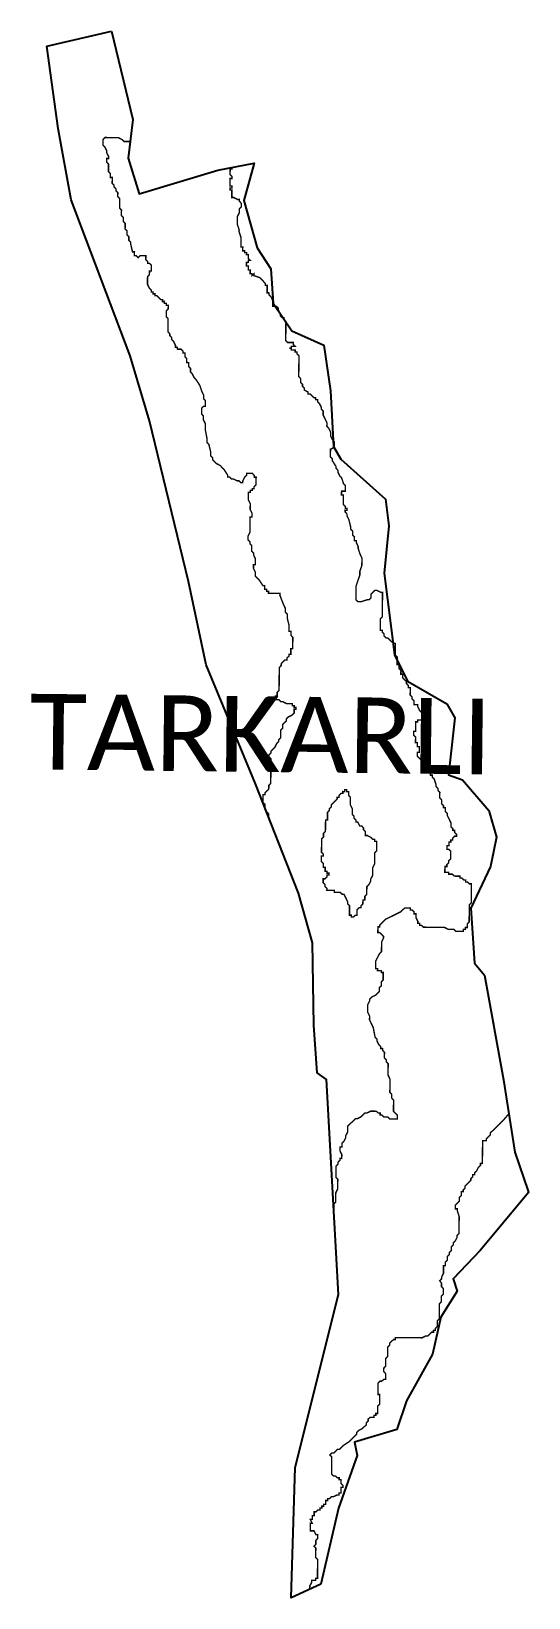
# Model space of a CAD drawing. Header units: metres. Extents: x 337917 to 338976, y 1769624 to 1772960.
import ezdxf

# ---------------------------------------------------------------- set-up
doc = ezdxf.new("R2010")
doc.units = ezdxf.units.M
for name, color, linetype in [('HAZARDS LINE', 1, 'Continuous'), ('village', 3, 'Continuous'), ('VILLAGE NAME', 250, 'Continuous')]:
    doc.layers.add(name, color=color, linetype=linetype)
doc.styles.get("Standard").update_dxf_attribs({"font": 'simplex.shx'})

msp = doc.modelspace()

# ---------------------------------------------------------------- linework, layer by layer
at = {"color": 3, "true_color": 0x00ff00, "flags": 128}
msp.add_lwpolyline([(337949.9, 1772927.9), (338087.4, 1772959.8)], dxfattribs=at)
at = {"layer": 'HAZARDS LINE', "lineweight": 18, "const_width": 3}
for points in [[(338421.8, 1771286.8), (338421.9, 1771293.6), (338417.9, 1771297.6), (338413.9, 1771305.8), (338413.9, 1771309.8), (338414, 1771313.9), (338409.9, 1771317.9), (338410, 1771326), (338410, 1771330.1), (338410.1, 1771334.1), (338414.1, 1771334.1), (338414.2, 1771338.2), (338418.2, 1771342.2), (338422.3, 1771346.2), (338422.4, 1771350.2), (338422.4, 1771354.3), (338426.5, 1771358.3), (338426.5, 1771366.4), (338426.6, 1771370.4), (338426.6, 1771378.5), (338426.7, 1771386.6), (338426.8, 1771394.7), (338426.9, 1771410.9), (338422.9, 1771415), (338422.9, 1771419.1), (338427, 1771423.1), (338427, 1771427.1), (338435.2, 1771435.1), (338439.3, 1771443.2), (338443.4, 1771447.2), (338443.4, 1771451.3), (338447.5, 1771455.3), (338447.5, 1771459.3), (338447.6, 1771471.5), (338451.7, 1771475.5), (338451.7, 1771479.5), (338451.8, 1771483.6), (338455.9, 1771487.6), (338459.9, 1771491.6), (338460, 1771495.7), (338464, 1771499.7), (338472.2, 1771503.7), (338476.3, 1771507.7), (338476.3, 1771511.7), (338476.3, 1771515.8), (338480.4, 1771515.7), (338480.4, 1771519.8), (338476.4, 1771519.8), (338476.4, 1771523.9), (338472.3, 1771523.9), (338472.4, 1771528), (338468.3, 1771528), (338460.2, 1771528.1), (338452.2, 1771532.2), (338448.1, 1771532.2), (338444.1, 1771536.3), (338440.1, 1771536.3), (338436, 1771536.4), (338436, 1771540.4), (338436.1, 1771544.4), (338440.1, 1771544.4), (338440.2, 1771548.5), (338440.2, 1771552.5), (338444.3, 1771556.5), (338444.3, 1771560.6), (338444.3, 1771564.6), (338444.4, 1771568.7), (338444.4, 1771576.8), (338444.5, 1771584.9), (338444.5, 1771588.9), (338444.6, 1771593), (338444.6, 1771597), (338444.6, 1771601.1), (338444.7, 1771605.1), (338448.7, 1771609.1), (338448.8, 1771613.2), (338452.9, 1771617.2), (338456.9, 1771621.2), (338461, 1771621.2), (338461, 1771625.2), (338465.1, 1771629.2), (338465.1, 1771633.3), (338469.2, 1771633.2), (338469.2, 1771637.3), (338469.3, 1771641.3), (338469.3, 1771645.4), (338473.3, 1771645.4), (338473.4, 1771649.4), (338473.4, 1771657.5), (338473.5, 1771661.5), (338473.5, 1771665.6), (338473.5, 1771669.6), (338469.5, 1771673.7), (338469.5, 1771677.8), (338469.6, 1771681.8), (338465.5, 1771681.9), (338465.6, 1771685.9), (338465.6, 1771694), (338461.7, 1771710.2), (338461.8, 1771718.3), (338457.8, 1771722.4), (338457.8, 1771730.5), (338453.9, 1771738.6), (338445.9, 1771758.9), (338446, 1771763), (338441.9, 1771763), (338437.9, 1771763), (338433.8, 1771763.1), (338429.8, 1771763.1), (338425.7, 1771763.1), (338421.7, 1771763.2), (338421.7, 1771767.2), (338417.7, 1771767.3), (338417.7, 1771771.3), (338413.6, 1771771.3), (338413.7, 1771779.4), (338409.7, 1771779.5), (338401.7, 1771791.7), (338397.7, 1771795.8), (338393.6, 1771799.8), (338393.7, 1771803.9), (338393.7, 1771807.9), (338389.7, 1771816.1), (338389.8, 1771820.1), (338389.8, 1771824.2), (338393.8, 1771824.1), (338393.9, 1771828.2), (338393.9, 1771832.2), (338393.9, 1771836.3), (338390, 1771844.4), (338390, 1771848.5), (338386, 1771852.5), (338386, 1771856.6), (338386, 1771860.6), (338386.1, 1771864.7), (338382.1, 1771868.8), (338382.1, 1771872.8), (338378.1, 1771876.9), (338378.1, 1771880.9), (338378.1, 1771885), (338382.3, 1771893.1), (338382.3, 1771897.1), (338382.3, 1771901.1), (338382.4, 1771905.2), (338382.4, 1771909.2), (338382.5, 1771917.3), (338382.5, 1771921.4), (338382.5, 1771925.4), (338386.6, 1771925.4), (338386.6, 1771929.5), (338386.6, 1771933.5), (338382.7, 1771941.6), (338382.7, 1771945.7), (338382.8, 1771953.8), (338378.8, 1771961.9), (338378.8, 1771970), (338378.9, 1771974), (338378.9, 1771978.1), (338382.9, 1771978.1), (338383, 1771982.1), (338387, 1771982.1), (338387.1, 1771986.1), (338391.1, 1771986.1), (338391.1, 1771990.1), (338395.2, 1771994.2), (338395.3, 1771998.2), (338395.3, 1772002.3), (338395.3, 1772006.3), (338395.4, 1772010.3), (338391.3, 1772010.4), (338391.3, 1772014.4), (338387.3, 1772018.5), (338383.3, 1772018.5), (338379.2, 1772018.6), (338375.2, 1772018.6), (338375.2, 1772014.6), (338371.1, 1772010.5), (338367, 1772002.5), (338366.9, 1771998.4), (338362.9, 1771998.5), (338358.9, 1772002.5), (338354.8, 1772002.6), (338346.8, 1772006.7), (338342.7, 1772006.7), (338338.7, 1772010.8), (338334.6, 1772010.8), (338334.7, 1772014.9), (338326.7, 1772027.1), (338322.7, 1772031.2), (338318.7, 1772035.3), (338310.6, 1772039.4), (338306.6, 1772043.5), (338302.6, 1772047.5), (338302.6, 1772051.6), (338298.6, 1772055.7), (338298.6, 1772063.8), (338294.7, 1772080), (338290.7, 1772084.1), (338290.7, 1772088.1), (338290.8, 1772092.2), (338286.9, 1772112.4), (338286.9, 1772116.5), (338287, 1772124.6), (338283, 1772132.7), (338283.1, 1772140.8), (338279.1, 1772144.9), (338279.1, 1772148.9), (338279.1, 1772153), (338279.2, 1772157), (338283.2, 1772161.1), (338287.3, 1772161), (338287.3, 1772165.1), (338287.4, 1772169.1), (338287.4, 1772173.2), (338283.4, 1772177.2), (338283.4, 1772185.3), (338279.5, 1772193.5), (338275.5, 1772205.6), (338267.5, 1772217.9), (338263.5, 1772221.9), (338259.5, 1772230.1), (338255.5, 1772234.2), (338255.5, 1772238.2), (338255.6, 1772242.2), (338251.6, 1772246.3), (338251.6, 1772250.4), (338251.6, 1772254.4), (338247.6, 1772254.5), (338247.6, 1772258.5), (338247.6, 1772262.6), (338243.6, 1772266.6), (338243.7, 1772270.7), (338243.7, 1772274.7), (338239.7, 1772274.8), (338239.7, 1772278.8), (338235.7, 1772282.9), (338231.6, 1772282.9), (338227.6, 1772283), (338227.6, 1772287), (338223.6, 1772287), (338223.6, 1772291.1), (338219.6, 1772299.2), (338215.6, 1772303.3), (338215.6, 1772307.3), (338211.6, 1772311.4), (338211.6, 1772315.5), (338207.6, 1772319.6), (338207.7, 1772323.6), (338207.7, 1772327.7), (338207.7, 1772331.7), (338207.8, 1772335.8), (338207.8, 1772339.8), (338207.8, 1772343.8), (338207.9, 1772347.9), (338203.9, 1772352), (338203.9, 1772356), (338203.9, 1772360.1), (338203.9, 1772364.1), (338208, 1772368.1), (338208.1, 1772372.2), (338208.1, 1772376.2), (338204, 1772376.3), (338204.1, 1772380.3), (338200, 1772380.3), (338200.1, 1772384.4), (338196, 1772384.4), (338196.1, 1772388.5), (338192, 1772388.5), (338188, 1772392.6), (338184, 1772396.7), (338179.9, 1772396.7), (338180, 1772400.8), (338175.9, 1772400.8), (338175.9, 1772404.8), (338171.9, 1772404.9), (338171.9, 1772408.9), (338167.9, 1772413), (338163.9, 1772421.1), (338164, 1772425.2), (338164, 1772429.2), (338164, 1772433.3), (338164.1, 1772437.3), (338168.1, 1772441.3), (338168.2, 1772445.4), (338168.2, 1772449.4), (338172.3, 1772449.4), (338172.3, 1772453.4), (338172.3, 1772457.5), (338172.4, 1772461.5), (338168.3, 1772465.6), (338164.3, 1772465.7), (338164.3, 1772469.7), (338160.3, 1772473.8), (338160.4, 1772477.8), (338160.4, 1772481.9), (338156.3, 1772481.9), (338152.3, 1772481.9), (338148.2, 1772482), (338144.2, 1772478), (338140.1, 1772482), (338136.1, 1772482.1), (338136.1, 1772486.1), (338136.2, 1772490.2), (338132.1, 1772490.2), (338128.2, 1772506.4), (338128.2, 1772510.5), (338124.2, 1772514.6), (338124.3, 1772518.6), (338124.3, 1772522.7), (338120.3, 1772526.7), (338120.3, 1772530.8), (338120.3, 1772534.8), (338116.3, 1772538.9), (338116.4, 1772543), (338116.4, 1772547), (338116.4, 1772551.1), (338112.4, 1772555.1), (338112.4, 1772559.2), (338112.5, 1772563.2), (338108.5, 1772567.3), (338108.5, 1772571.4), (338108.5, 1772575.4), (338108.6, 1772579.5), (338104.5, 1772583.5), (338104.6, 1772587.6), (338104.6, 1772591.6), (338104.6, 1772595.7), (338104.7, 1772599.7), (338104.7, 1772603.8), (338100.7, 1772607.9), (338100.7, 1772611.9), (338100.8, 1772616), (338096.7, 1772620), (338096.8, 1772624.1), (338092.8, 1772628.2), (338092.8, 1772632.2), (338088.8, 1772636.3), (338088.8, 1772640.4), (338088.9, 1772644.4), (338088.9, 1772648.5), (338084.8, 1772648.5), (338084.9, 1772652.5), (338084.9, 1772656.6), (338080.9, 1772660.7), (338080.9, 1772664.7), (338081, 1772668.8), (338081, 1772672.8), (338081, 1772676.9), (338077, 1772680.9), (338077, 1772685), (338077.1, 1772689), (338081.1, 1772689), (338081.2, 1772693), (338077.2, 1772701.2), (338077.2, 1772705.2), (338073.2, 1772713.4), (338069.2, 1772717.4), (338069.2, 1772721.5), (338069.3, 1772725.5), (338069.3, 1772729.6), (338073.4, 1772733.6), (338077.4, 1772733.6), (338085.5, 1772733.5), (338089.6, 1772733.5), (338093.6, 1772733.4), (338097.7, 1772733.4), (338101.7, 1772733.4), (338109.8, 1772729.2), (338113.8, 1772725.2), (338125.9, 1772725.1), (338127, 1772724.7)], [(338344.1, 1772669.7), (338344, 1772666.6), (338340, 1772666.6), (338340, 1772662.6), (338339.9, 1772658.5), (338339.9, 1772654.5), (338343.9, 1772650.4), (338343.9, 1772646.4), (338339.8, 1772646.4), (338339.8, 1772642.4), (338339.8, 1772638.3), (338339.7, 1772634.3), (338339.7, 1772630.2), (338343.7, 1772630.2), (338343.7, 1772626.1), (338339.7, 1772626.2), (338339.6, 1772622.1), (338343.7, 1772622.1), (338343.6, 1772618), (338343.6, 1772614), (338343.6, 1772609.9), (338343.5, 1772605.9), (338347.6, 1772605.9), (338355.7, 1772601.7), (338359.7, 1772601.7), (338359.7, 1772597.7), (338363.7, 1772593.6), (338363.7, 1772589.5), (338363.6, 1772585.5), (338359.5, 1772581.5), (338359.5, 1772577.4), (338359.5, 1772573.4), (338355.4, 1772565.3), (338355.3, 1772561.3), (338355.3, 1772557.2), (338355.3, 1772553.2), (338355.2, 1772549.1), (338359.2, 1772536.9), (338359.1, 1772532.9), (338363.1, 1772520.7), (338363.1, 1772516.7), (338363, 1772512.6), (338363, 1772504.5), (338362.9, 1772500.5), (338367, 1772500.4), (338366.9, 1772496.4), (338366.9, 1772492.3), (338371, 1772492.3), (338370.9, 1772488.3), (338375, 1772488.2), (338374.9, 1772484.2), (338379, 1772484.1), (338379, 1772480.1), (338378.9, 1772476), (338382.9, 1772472), (338378.9, 1772472), (338378.9, 1772468), (338374.8, 1772468), (338374.8, 1772463.9), (338374.7, 1772459.9), (338378.8, 1772459.9), (338378.8, 1772455.8), (338378.7, 1772451.8), (338382.8, 1772451.7), (338382.7, 1772447.7), (338382.7, 1772443.6), (338386.7, 1772443.6), (338386.7, 1772439.6), (338390.8, 1772443.6), (338390.8, 1772439.5), (338402.9, 1772435.4), (338410.9, 1772427.2), (338414.9, 1772423.1), (338414.9, 1772419.1), (338418.9, 1772419), (338418.9, 1772415), (338418.9, 1772410.9), (338418.8, 1772406.9), (338418.8, 1772402.9), (338422.8, 1772402.8), (338422.8, 1772398.8), (338426.8, 1772394.7), (338430.8, 1772386.6), (338430.8, 1772382.5), (338430.7, 1772378.5), (338430.7, 1772374.4), (338434.8, 1772374.4), (338438.8, 1772374.4), (338442.8, 1772370.3), (338442.8, 1772366.2), (338446.8, 1772358.1), (338446.7, 1772354), (338450.7, 1772350), (338454.8, 1772349.9), (338454.8, 1772345.9), (338458.8, 1772341.8), (338458.7, 1772337.8), (338458.7, 1772333.7), (338458.7, 1772329.7), (338458.6, 1772325.6), (338458.6, 1772321.6), (338458.6, 1772317.5), (338458.5, 1772313.5), (338458.5, 1772309.4), (338458.5, 1772305.4), (338458.4, 1772301.3), (338462.5, 1772297.2), (338466.5, 1772297.2), (338470.6, 1772297.2), (338474.6, 1772297.1), (338474.6, 1772293.1), (338478.6, 1772289), (338474.5, 1772289), (338470.5, 1772289.1), (338470.5, 1772285), (338466.4, 1772285.1), (338470.5, 1772285), (338470.4, 1772281), (338474.5, 1772280.9), (338478.5, 1772280.9), (338478.5, 1772276.9), (338482.5, 1772276.8), (338482.5, 1772272.8), (338486.5, 1772268.7), (338486.5, 1772264.7), (338486.4, 1772260.6), (338486.4, 1772256.6), (338486.4, 1772252.5), (338486.3, 1772244.4), (338486.3, 1772240.4), (338486.2, 1772232.3), (338486.2, 1772228.2), (338486.2, 1772224.2), (338490.2, 1772220.1), (338490.1, 1772212), (338494.1, 1772207.9), (338494.1, 1772203.9), (338498.1, 1772199.8), (338498.1, 1772195.7), (338506.1, 1772191.6), (338506.1, 1772187.6), (338510.1, 1772187.5), (338518.2, 1772179.4), (338522.2, 1772179.3), (338522.2, 1772175.3), (338526.2, 1772175.3), (338526.2, 1772171.2), (338530.2, 1772167.1), (338534.2, 1772159), (338534.2, 1772155), (338538.2, 1772150.9), (338538.1, 1772142.8), (338546.1, 1772126.5), (338546, 1772118.4), (338550, 1772114.3), (338554, 1772106.2), (338554, 1772102.2), (338553.9, 1772098.1), (338557.9, 1772090), (338561.9, 1772085.9), (338561.9, 1772081.9), (338561.9, 1772077.8), (338561.8, 1772073.8), (338553.7, 1772069.8), (338553.7, 1772065.7), (338553.6, 1772061.7), (338553.6, 1772057.6), (338553.6, 1772053.6), (338557.6, 1772049.5), (338557.6, 1772045.5), (338565.5, 1772033.2), (338565.5, 1772029.2), (338569.5, 1772025.1), (338569.5, 1772021.1), (338573.5, 1772012.9), (338577.5, 1772008.9), (338581.4, 1771996.7), (338585.5, 1771992.6), (338585.4, 1771984.5), (338585.4, 1771980.5), (338581.3, 1771980.5), (338577.3, 1771980.5), (338577.2, 1771976.5), (338577.2, 1771972.4), (338581.2, 1771972.4), (338581.2, 1771968.3), (338581.2, 1771964.3), (338581.1, 1771960.3), (338581.1, 1771956.2), (338581.1, 1771952.2), (338585.1, 1771948.1), (338585.1, 1771944), (338589.1, 1771944), (338589.1, 1771939.9), (338585, 1771940), (338585, 1771935.9), (338589, 1771931.8), (338589, 1771927.8), (338593, 1771919.7), (338596.9, 1771903.4), (338596.8, 1771899.4), (338600.9, 1771895.3), (338600.8, 1771891.3), (338600.8, 1771887.2), (338604.8, 1771883.1), (338604.7, 1771875), (338608.8, 1771875), (338608.8, 1771871), (338612.7, 1771862.8), (338612.7, 1771858.8), (338616.6, 1771846.6), (338620.6, 1771838.5), (338620.6, 1771834.4), (338620.6, 1771830.4), (338620.5, 1771822.3), (338616.3, 1771810.2), (338616.3, 1771806.1), (338616.3, 1771802.1), (338608, 1771777.9), (338608, 1771773.8), (338607.9, 1771769.8), (338607.9, 1771761.7), (338607.8, 1771757.6), (338607.8, 1771753.6), (338607.8, 1771749.5), (338611.8, 1771745.4), (338615.8, 1771745.4), (338619.9, 1771745.4), (338632, 1771749.3), (338636.1, 1771749.3), (338640.2, 1771753.3), (338640.2, 1771757.3), (338640.2, 1771761.4), (338644.3, 1771765.4), (338648.4, 1771769.4), (338652.4, 1771769.4), (338660.5, 1771765.3), (338664.6, 1771765.2), (338664.5, 1771757.1), (338664.5, 1771753.1), (338664.4, 1771745), (338664.3, 1771728.8), (338664.2, 1771724.8), (338664.2, 1771720.7), (338664.2, 1771716.7), (338664.1, 1771712.6), (338660, 1771708.6), (338660, 1771704.6), (338660, 1771700.5), (338659.9, 1771696.5), (338659.9, 1771692.4), (338659.8, 1771684.3), (338663.9, 1771684.3), (338663.9, 1771680.2), (338667.9, 1771676.2), (338667.8, 1771672.1), (338671.9, 1771668), (338675.9, 1771668), (338683.9, 1771659.8), (338692, 1771655.7), (338692, 1771651.7), (338691.9, 1771647.6), (338691.9, 1771643.6), (338691.9, 1771639.5), (338691.8, 1771631.4), (338695.8, 1771627.3), (338695.7, 1771619.2), (338695.7, 1771611.2), (338699.7, 1771611.1), (338699.7, 1771603), (338703.7, 1771598.9), (338703.6, 1771594.9), (338703.6, 1771590.8), (338707.7, 1771590.8), (338707.6, 1771586.8), (338707.6, 1771582.7), (338711.6, 1771578.6), (338715.6, 1771574.6), (338715.6, 1771570.5), (338719.6, 1771566.4), (338719.6, 1771562.4), (338723.6, 1771562.3), (338723.6, 1771558.3), (338723.6, 1771554.2), (338723.5, 1771550.2), (338723.5, 1771546.1), (338727.5, 1771542.1), (338727.5, 1771538), (338731.5, 1771533.9), (338731.4, 1771529.9), (338731.4, 1771525.8), (338735.5, 1771525.8), (338739.5, 1771525.8), (338739.5, 1771521.7), (338743.5, 1771513.6), (338751.5, 1771505.4), (338751.5, 1771501.4), (338755.5, 1771497.3), (338759.5, 1771493.2), (338763.5, 1771493.2), (338763.5, 1771489.1), (338759.5, 1771489.2), (338755.4, 1771489.2), (338751.4, 1771489.2), (338747.3, 1771493.3), (338743.3, 1771493.4), (338739.2, 1771493.4), (338739.2, 1771489.3), (338735.2, 1771489.4), (338735.1, 1771485.3), (338735.1, 1771481.3), (338735.1, 1771477.2), (338735, 1771469.1), (338731, 1771469.2), (338730.9, 1771465.1), (338730.9, 1771461.1), (338734.9, 1771457), (338734.9, 1771452.9), (338734.8, 1771448.9), (338734.8, 1771444.8), (338738.8, 1771444.8), (338738.8, 1771440.8), (338738.8, 1771436.7), (338742.8, 1771436.7), (338742.8, 1771432.6), (338742.8, 1771428.6), (338742.7, 1771424.5), (338738.7, 1771424.6), (338738.7, 1771420.5), (338738.6, 1771416.5), (338742.6, 1771412.4), (338746.6, 1771408.3), (338746.6, 1771404.3), (338750.7, 1771404.2), (338750.6, 1771400.2), (338754.6, 1771396.1), (338754.6, 1771392.1), (338762.6, 1771383.9), (338766.7, 1771379.8), (338766.6, 1771375.8), (338770.7, 1771375.7), (338770.6, 1771371.7), (338774.6, 1771367.6), (338778.6, 1771355.4), (338778.6, 1771351.4), (338782.6, 1771347.3), (338782.5, 1771343.2), (338786.6, 1771339.2), (338786.5, 1771335.1), (338786.5, 1771331.1), (338786.5, 1771327), (338790.5, 1771322.9), (338790.4, 1771318.9), (338790.4, 1771314.8), (338794.4, 1771310.8), (338794.4, 1771306.7), (338798.4, 1771306.7), (338798.4, 1771302.6), (338798.4, 1771298.6), (338802.4, 1771294.5), (338802.4, 1771290.5), (338806.3, 1771282.3), (338810.3, 1771274.2), (338810.3, 1771270.1), (338810.3, 1771266.1), (338814.3, 1771262), (338814.2, 1771258), (338818.3, 1771257.9), (338818.2, 1771253.9), (338822.3, 1771249.8), (338822.2, 1771245.8), (338818.2, 1771245.8), (338814.1, 1771241.8), (338814.1, 1771237.7), (338810, 1771237.8), (338810, 1771233.7), (338805.9, 1771233.7), (338805.9, 1771229.7), (338805.9, 1771225.7), (338801.8, 1771225.7), (338801.8, 1771221.6), (338801.8, 1771217.6), (338805.8, 1771217.6), (338809.8, 1771213.5), (338809.8, 1771209.4), (338809.7, 1771197.3), (338805.6, 1771193.3), (338805.6, 1771189.2), (338801.5, 1771185.2), (338801.5, 1771181.2), (338797.4, 1771181.2), (338797.4, 1771177.1), (338797.3, 1771173.1), (338797.3, 1771169), (338801.4, 1771169), (338805.4, 1771169), (338805.4, 1771164.9), (338809.4, 1771164.9), (338813.5, 1771164.9), (338817.5, 1771160.8), (338821.5, 1771160.7), (338825.6, 1771160.7), (338829.6, 1771160.7), (338829.6, 1771156.6), (338833.6, 1771156.6), (338837.7, 1771152.5), (338841.7, 1771152.5), (338841.7, 1771148.4), (338845.7, 1771148.4), (338849.7, 1771144.3), (338853.8, 1771144.3), (338853.7, 1771140.2), (338853.7, 1771136.2), (338853.7, 1771132.1), (338853.6, 1771128.1), (338853.6, 1771124.1), (338853.6, 1771120), (338853.6, 1771116), (338853.5, 1771111.9), (338853.5, 1771107.9), (338853.5, 1771103.8), (338849.4, 1771099.8), (338849.3, 1771095.7), (338849.3, 1771091.7), (338849.2, 1771083.6), (338849.2, 1771079.6), (338849.2, 1771075.5), (338849.1, 1771071.5), (338849.1, 1771067.4), (338849.1, 1771063.4), (338845, 1771059.3), (338845, 1771055.3), (338844.9, 1771051.3), (338840.9, 1771051.3), (338840.8, 1771047.2), (338836.8, 1771047.3), (338836.8, 1771043.2), (338832.7, 1771043.3), (338828.7, 1771043.3), (338824.6, 1771043.3), (338820.6, 1771043.4), (338816.6, 1771047.4), (338804.4, 1771047.5), (338796.4, 1771051.6), (338788.3, 1771051.7), (338780.2, 1771051.8), (338772.1, 1771051.8), (338759.9, 1771051.9), (338755.9, 1771052), (338751.8, 1771052), (338747.8, 1771056.1), (338743.8, 1771056.1), (338743.8, 1771060.2), (338739.8, 1771060.2), (338739.8, 1771064.3), (338735.8, 1771072.4), (338735.8, 1771076.4), (338735.9, 1771080.5), (338731.8, 1771080.5), (338731.9, 1771084.6), (338727.8, 1771088.6), (338723.8, 1771088.7), (338723.8, 1771092.7), (338719.8, 1771092.8), (338715.7, 1771092.8), (338711.7, 1771092.8), (338707.6, 1771088.8), (338703.5, 1771084.8), (338695.4, 1771080.8), (338687.3, 1771076.8), (338679.1, 1771072.8), (338671, 1771068.9), (338666.9, 1771064.8), (338662.9, 1771060.8), (338658.8, 1771056.8), (338658.7, 1771052.8), (338654.7, 1771052.8), (338654.7, 1771048.8), (338654.6, 1771044.7), (338654.6, 1771040.7), (338658.6, 1771040.6), (338662.7, 1771036.5), (338666.7, 1771032.5), (338666.6, 1771028.4), (338662.5, 1771020.4), (338662.5, 1771016.3), (338662.5, 1771012.3), (338662.4, 1771004.2), (338662.4, 1771000.1), (338658.3, 1770996.1), (338654.2, 1770988), (338650.1, 1770980), (338650, 1770975.9), (338650, 1770971.9), (338650, 1770967.8), (338649.9, 1770963.8), (338654, 1770963.7), (338653.9, 1770959.7), (338658, 1770959.7), (338662, 1770959.6), (338662, 1770955.6), (338666, 1770955.5), (338666, 1770951.5), (338666, 1770947.5), (338665.9, 1770943.4), (338665.9, 1770939.4), (338661.8, 1770935.3), (338661.8, 1770927.2), (338657.7, 1770923.2), (338657.7, 1770919.2), (338657.6, 1770915.1), (338653.5, 1770911.1), (338649.5, 1770907.1), (338641.3, 1770903.1), (338637.2, 1770899.1), (338637.2, 1770895.1), (338633.1, 1770887), (338633.1, 1770882.9), (338633, 1770878.9), (338633, 1770870.8), (338637, 1770862.7), (338636.9, 1770858.6), (338636.9, 1770854.6), (338644.8, 1770838.3), (338648.7, 1770818), (338652.7, 1770814), (338652.7, 1770809.9), (338656.7, 1770801.8), (338660.7, 1770797.7), (338660.7, 1770793.7), (338664.7, 1770793.6), (338664.7, 1770789.6), (338668.7, 1770785.5), (338668.7, 1770781.4), (338668.6, 1770777.4), (338668.6, 1770773.3), (338672.6, 1770769.3), (338672.6, 1770765.2), (338676.6, 1770761.1), (338676.6, 1770757.1), (338676.5, 1770753), (338676.4, 1770740.9), (338676.4, 1770736.9), (338680.4, 1770728.7), (338680.3, 1770716.6), (338680.3, 1770712.5), (338680.2, 1770704.4), (338680.2, 1770700.4), (338684.2, 1770696.3), (338684.1, 1770692.3), (338684.1, 1770688.2), (338688.1, 1770684.1), (338688.1, 1770680.1), (338688, 1770672), (338688, 1770667.9), (338688, 1770663.9), (338687.9, 1770659.8), (338691.9, 1770655.8), (338695.9, 1770651.7), (338695.9, 1770647.6), (338695.9, 1770643.6), (338691.8, 1770643.6), (338687.8, 1770643.6), (338683.7, 1770643.7), (338679.7, 1770643.7), (338675.7, 1770647.8), (338671.6, 1770647.8), (338667.6, 1770647.9), (338663.6, 1770651.9), (338659.5, 1770652), (338659.6, 1770656), (338655.5, 1770656.1), (338651.5, 1770660.1), (338647.4, 1770660.2), (338643.4, 1770660.2), (338639.3, 1770660.2), (338631.2, 1770656.3), (338627.2, 1770656.3), (338623.1, 1770652.3), (338619, 1770648.3), (338610.9, 1770644.3), (338606.8, 1770644.3), (338602.8, 1770640.3), (338598.7, 1770636.3), (338594.6, 1770632.3), (338590.5, 1770628.2), (338590.5, 1770624.2), (338590.4, 1770620.1), (338590.4, 1770616.1), (338586.3, 1770608), (338586.3, 1770604), (338582.2, 1770595.9), (338578.1, 1770591.9), (338578, 1770583.8), (338574, 1770583.8), (338573.9, 1770579.8), (338573.9, 1770575.8), (338577.9, 1770567.6), (338577.8, 1770563.6), (338577.8, 1770559.5), (338573.8, 1770559.6), (338573.7, 1770555.5), (338569.6, 1770551.5), (338569.6, 1770547.4), (338565.5, 1770543.4), (338565.5, 1770539.4), (338565.4, 1770531.3), (338565.4, 1770527.2), (338565.4, 1770523.2), (338565.3, 1770519.1), (338569.4, 1770515.1), (338569.3, 1770511), (338569.3, 1770507), (338569.3, 1770502.9), (338569.2, 1770498.9), (338569.2, 1770494.8), (338565.1, 1770486.8), (338565, 1770482.7), (338565, 1770478.7), (338565, 1770474.6), (338564.9, 1770470.6), (338564.9, 1770466.5), (338560.8, 1770462.5), (338560.8, 1770458.5), (338560.8, 1770454.4), (338560.7, 1770450.4), (338560.7, 1770448)], [(338509.6, 1769642.1), (338509.7, 1769649.2), (338513.8, 1769657.2), (338513.8, 1769661.3), (338521.9, 1769661.2), (338521.9, 1769665.3), (338526, 1769665.2), (338526.3, 1769705.7), (338522.3, 1769709.8), (338522.5, 1769730.1), (338518.5, 1769734.1), (338522.5, 1769738.1), (338522.6, 1769746.2), (338526.7, 1769750.3), (338526.7, 1769758.4), (338522.7, 1769758.4), (338518.7, 1769766.5), (338510.6, 1769766.6), (338510.8, 1769782.8), (338514.8, 1769782.7), (338510.8, 1769790.9), (338514.9, 1769790.8), (338514.9, 1769798.9), (338519, 1769798.9), (338519, 1769807), (338523.1, 1769807), (338527.2, 1769811), (338531.2, 1769810.9), (338531.3, 1769815), (338535.3, 1769815), (338535.3, 1769819), (338539.4, 1769819), (338539.4, 1769823), (338543.5, 1769823), (338543.5, 1769831.1), (338547.6, 1769831.1), (338547.6, 1769835.1), (338551.7, 1769835.1), (338555.7, 1769839.1), (338559.8, 1769839.1), (338567.9, 1769843), (338572, 1769843), (338572, 1769847.1), (338576, 1769847), (338576.1, 1769859.2), (338580.2, 1769859.1), (338580.2, 1769863.2), (338576.2, 1769867.3), (338576.3, 1769875.4), (338572.2, 1769875.4), (338572.3, 1769879.4), (338568.2, 1769879.5), (338564.2, 1769883.5), (338560.1, 1769883.6), (338556.1, 1769887.7), (338556.4, 1769924.1), (338552.4, 1769928.2), (338556.5, 1769932.2), (338560.5, 1769932.2), (338568.7, 1769940.2), (338572.8, 1769940.2), (338576.8, 1769944.2), (338580.9, 1769948.2), (338593.1, 1769956.2), (338597.2, 1769960.2), (338601.3, 1769964.2), (338605.4, 1769968.2), (338609.4, 1769972.2), (338609.5, 1769976.3), (338613.6, 1769980.3), (338621.7, 1769984.3), (338629.8, 1769992.3), (338629.9, 1769996.4), (338634, 1770000.4), (338634, 1770004.4), (338638.1, 1770008.4), (338646.2, 1770008.4), (338646.2, 1770012.4), (338650.3, 1770012.4), (338650.3, 1770016.4), (338654.3, 1770016.4), (338654.5, 1770032.6), (338658.5, 1770036.6), (338658.7, 1770056.9), (338654.7, 1770056.9), (338654.9, 1770081.2), (338658.9, 1770085.2), (338663, 1770085.2), (338667.1, 1770089.2), (338671.1, 1770089.1), (338671.2, 1770101.3), (338667.2, 1770105.4), (338667.3, 1770113.5), (338671.3, 1770117.5), (338671.5, 1770133.7), (338675.6, 1770137.7), (338675.7, 1770157.9), (338679.8, 1770161.9), (338679.8, 1770166), (338683.9, 1770170), (338688, 1770174), (338692, 1770174), (338692.1, 1770178), (338748.7, 1770177.6), (338756.9, 1770181.6), (338760.9, 1770181.5), (338765, 1770185.5), (338769.1, 1770189.6), (338773.1, 1770189.5), (338773.2, 1770193.6), (338777.2, 1770193.5), (338777.2, 1770197.6), (338781.3, 1770201.6), (338781.4, 1770213.7), (338785.5, 1770217.8), (338785.8, 1770250.1), (338789.8, 1770254.2), (338789.9, 1770266.3), (338794, 1770270.3), (338794.1, 1770282.5), (338790.1, 1770286.5), (338790.2, 1770294.6), (338786.2, 1770298.7), (338790.2, 1770302.7), (338790.3, 1770306.8), (338794.4, 1770314.9), (338794.5, 1770331), (338798.6, 1770331), (338798.6, 1770339.1), (338802.7, 1770343.1), (338802.8, 1770351.2), (338806.9, 1770355.2), (338806.9, 1770359.3), (338811, 1770363.3), (338811, 1770371.4), (338815.1, 1770375.4), (338815.2, 1770379.5), (338819.2, 1770383.5), (338823.4, 1770391.5), (338823.4, 1770395.6), (338827.5, 1770399.6), (338827.8, 1770436), (338823.8, 1770448.2), (338823.8, 1770452.3), (338819.8, 1770452.3), (338819.9, 1770460.4), (338828, 1770468.4), (338828.1, 1770476.5), (338832.2, 1770480.5), (338832.2, 1770488.6), (338836.3, 1770488.6), (338836.3, 1770492.6), (338840.4, 1770496.7), (338840.4, 1770500.7), (338848.6, 1770508.7), (338852.7, 1770512.7), (338852.7, 1770516.8), (338856.8, 1770520.8), (338856.8, 1770524.9), (338860.9, 1770524.8), (338860.9, 1770528.9), (338865, 1770532.9), (338869.1, 1770541), (338873.2, 1770545), (338873.2, 1770549), (338877.3, 1770549), (338877.7, 1770597.6), (338885.7, 1770597.5), (338885.8, 1770601.5), (338893.9, 1770609.6), (338894, 1770613.6), (338922.5, 1770641.7), (338933.4, 1770654.5)]]:
    msp.add_lwpolyline(points, dxfattribs=at)
msp.add_lwpolyline([(338588.3, 1771344.8), (338584.2, 1771344.9), (338584.2, 1771340.8), (338580.1, 1771340.9), (338580.1, 1771336.8), (338576.1, 1771336.8), (338572, 1771332.8), (338571.9, 1771328.8), (338567.9, 1771328.8), (338567.9, 1771324.8), (338563.8, 1771320.7), (338559.7, 1771316.7), (338555.6, 1771312.7), (338555.6, 1771308.7), (338551.5, 1771304.6), (338551.5, 1771300.6), (338547.4, 1771296.6), (338547.4, 1771292.5), (338547.3, 1771288.5), (338547.3, 1771284.4), (338547.3, 1771280.4), (338543.2, 1771280.4), (338543.2, 1771276.4), (338543.1, 1771272.3), (338543.1, 1771268.3), (338543.1, 1771264.2), (338543, 1771256.1), (338538.9, 1771252.1), (338538.9, 1771248.1), (338538.9, 1771244), (338534.8, 1771240), (338534.8, 1771236), (338534.7, 1771231.9), (338534.7, 1771227.9), (338534.7, 1771223.8), (338534.6, 1771219.8), (338534.6, 1771211.7), (338538.6, 1771207.6), (338538.5, 1771203.5), (338534.5, 1771203.6), (338534.5, 1771199.5), (338534.4, 1771195.5), (338534.4, 1771191.4), (338538.4, 1771187.4), (338538.4, 1771183.3), (338538.3, 1771179.3), (338542.4, 1771179.2), (338542.4, 1771175.2), (338542.3, 1771171.1), (338546.4, 1771171.1), (338546.3, 1771167), (338550.4, 1771167), (338550.4, 1771163), (338546.3, 1771163), (338546.3, 1771158.9), (338542.2, 1771154.9), (338538.1, 1771155), (338538.1, 1771150.9), (338538.1, 1771146.9), (338542.1, 1771142.8), (338542.1, 1771138.7), (338546.1, 1771134.7), (338546, 1771130.6), (338550.1, 1771130.6), (338554.1, 1771130.5), (338558.2, 1771130.5), (338562.2, 1771130.5), (338562.2, 1771126.4), (338566.2, 1771126.4), (338574.3, 1771126.3), (338578.4, 1771122.3), (338582.4, 1771122.2), (338586.4, 1771114.1), (338590.4, 1771106), (338590.3, 1771101.9), (338594.3, 1771097.8), (338594.3, 1771093.8), (338594.3, 1771089.7), (338594.2, 1771085.7), (338594.2, 1771081.6), (338594.2, 1771077.6), (338598.2, 1771077.6), (338598.2, 1771073.5), (338602.2, 1771073.5), (338606.3, 1771077.5), (338610.4, 1771077.5), (338610.4, 1771081.5), (338610.4, 1771085.6), (338610.5, 1771089.6), (338614.5, 1771093.6), (338618.6, 1771093.6), (338618.6, 1771097.6), (338622.7, 1771101.6), (338622.7, 1771105.7), (338622.8, 1771109.7), (338626.8, 1771109.7), (338626.9, 1771113.8), (338626.9, 1771117.8), (338631, 1771121.8), (338631, 1771125.9), (338631, 1771129.9), (338631.1, 1771134), (338631.1, 1771138), (338635.2, 1771142), (338639.3, 1771150.1), (338639.3, 1771154.1), (338643.4, 1771162.2), (338643.5, 1771166.3), (338643.5, 1771170.3), (338643.5, 1771174.3), (338643.6, 1771178.4), (338647.7, 1771186.5), (338647.9, 1771206.7), (338647.9, 1771210.7), (338652, 1771214.8), (338652, 1771218.8), (338652, 1771222.9), (338652.1, 1771226.9), (338652.1, 1771231), (338652.1, 1771235), (338648.1, 1771235), (338648.1, 1771239.1), (338644.1, 1771239.1), (338640.1, 1771243.2), (338632, 1771247.3), (338627.9, 1771247.3), (338628, 1771251.4), (338628, 1771255.4), (338624, 1771259.5), (338624, 1771263.6), (338620, 1771267.7), (338616, 1771267.7), (338612, 1771275.8), (338607.9, 1771275.8), (338608, 1771279.9), (338604, 1771284), (338604, 1771288), (338600, 1771292.1), (338600, 1771296.2), (338600, 1771300.2), (338600.1, 1771304.3), (338596.1, 1771312.4), (338596.1, 1771316.4), (338596.2, 1771320.5), (338596.2, 1771324.5), (338596.2, 1771328.6), (338592.2, 1771332.7), (338592.2, 1771336.7), (338592.3, 1771340.8), (338588.2, 1771340.8)], close=True, dxfattribs=at)
at = {"layer": 'village', "color": 3, "true_color": 0x00ff00}
for points in [[(338087.4, 1772959.8, 0), (338133.1, 1772771.8, 0), (338122.5, 1772689.8, 0), (338145.9, 1772614, 0), (338314.1, 1772663.9, 0), (338391.5, 1772678.9, 0), (338369, 1772599.5, 0), (338397.9, 1772498.8, 0), (338426.8, 1772453.7, 0), (338432, 1772380.7, 0), (338471.5, 1772321.7, 0), (338539.9, 1772291.6, 0), (338553.9, 1772194.5, 0), (338560.4, 1772075.3, 0), (338576, 1772048.8, 0), (338670.8, 1771963.7, 0), (338678.1, 1771907, 0), (338668.3, 1771805.6, 0), (338690.1, 1771632.1, 0), (338717.5, 1771575.9, 0), (338801.4, 1771527.8, 0), (338818.8, 1771497.7, 0), (338804.9, 1771376.5, 0), (338835.2, 1771366, 0), (338890.7, 1771300.8, 0), (338907.2, 1771243.8, 0), (338894.2, 1771181.4, 0), (338852.4, 1771092.8, 0), (338860.3, 1770975.5, 0)], [(338860.3, 1770975.5, 0), (338881.8, 1770950, 0), (338922.2, 1770727, 0), (338946.1, 1770573, 0), (338975, 1770489.6, 0), (338975.9, 1770488, 0), (338872.3, 1770363.8, 0), (338815, 1770303.1, 0), (338823.2, 1770277.1, 0), (338788.5, 1770221.3, 0), (338771.3, 1770142.5, 0), (338715.6, 1770043.2, 0), (338695.3, 1769982.5, 0), (338605.2, 1769955.4, 0), (338610.7, 1769927.1, 0), (338570.9, 1769814.8, 0), (338533.5, 1769652.8, 0), (338469.8, 1769624.2, 0), (338478.3, 1769901.1, 0), (338570.6, 1770270, 0), (338545.2, 1770727.5, 0), (338525.1, 1770742.1, 0), (338518, 1770843.1, 0), (338515.1, 1771019, 0), (338485.4, 1771124.4, 0), (338394.2, 1771357.5, 0), (338288.9, 1771610.4, 0), (338251.3, 1771788.3, 0), (338168.1, 1772130.1, 0), (338127, 1772268.9, 0), (338001.6, 1772600.9, 0), (337973.7, 1772752.5, 0), (337949.9, 1772927.9, 0)]]:
    msp.add_polyline3d(points, dxfattribs=at)

# ---------------------------------------------------------------- texts
at = {"layer": 'VILLAGE NAME', "insert": (337913.8, 1771549.1), "char_height": 161.109, "attachment_point": 1, "rotation": 359.3742}
msp.add_mtext_dynamic_manual_height_columns('{\\fCalibri|b0|i0|c0|p34;TARKARLI}', width=1589.786, gutter_width=805.5, heights=[0], dxfattribs=at)

doc.saveas('drawing.dxf')
